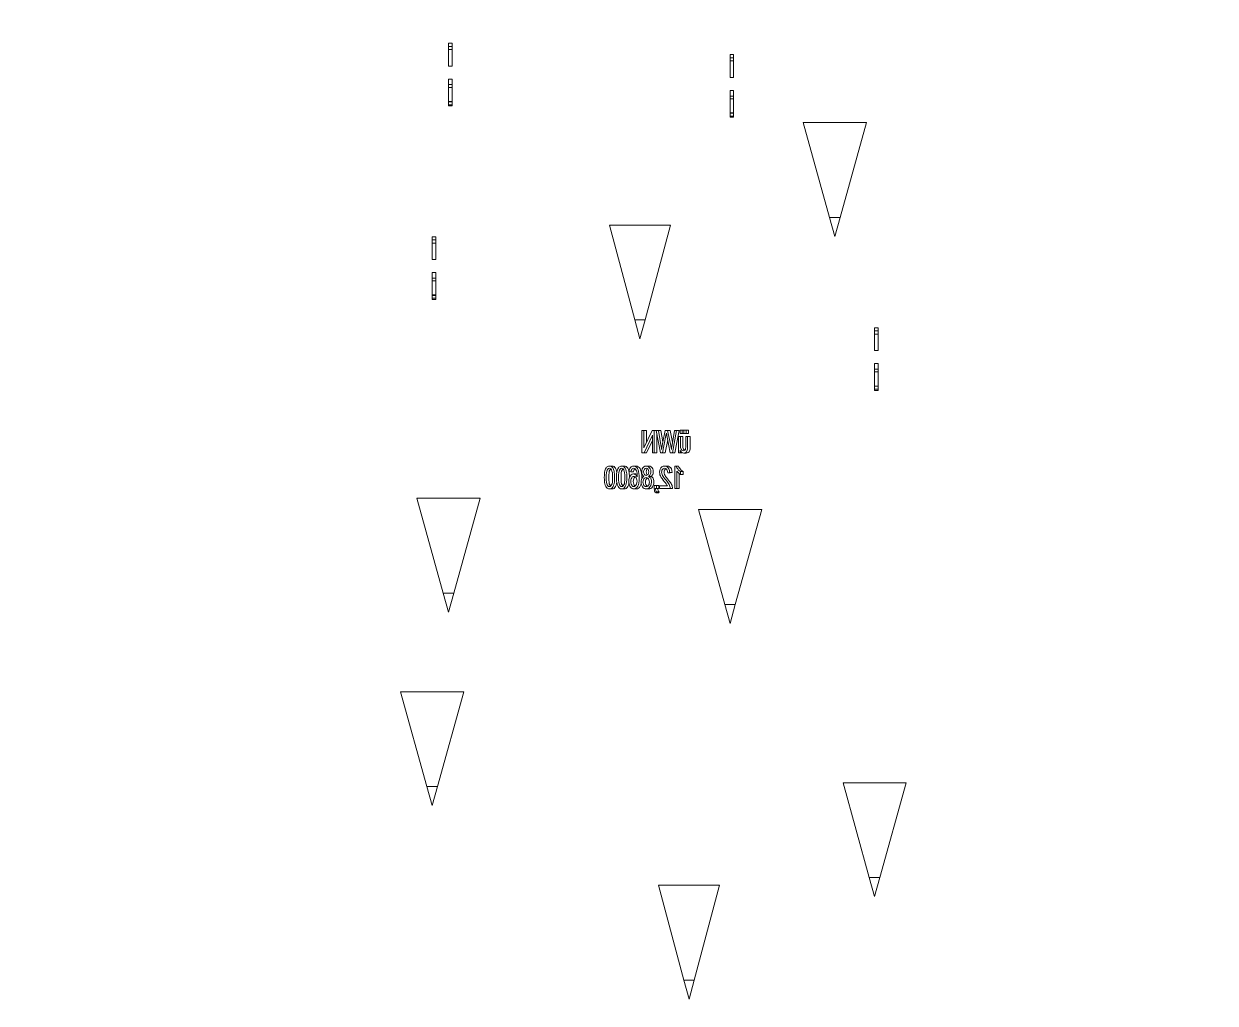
# Model space of a CAD drawing. Header units: metres. Extents: x -4.8 to 35.9, y -7 to 21.5.
# Drawn here: x -2.679 to -1.632, y -0.744 to 0.117 of the extents above; entities that cross this region are included whole.
import ezdxf

# ---------------------------------------------------------------- set-up
doc = ezdxf.new("R2010")
doc.units = ezdxf.units.M
doc.header["$MEASUREMENT"] = 0
doc.set_wipeout_variables(frame=1)
doc.linetypes.add('Wipeout_Contour', pattern=[1, 0, -1])
doc.layers.add('E_Schnitt E RB_1_0', color=7, linetype='Continuous')
doc.layers.add('E_Schnitt E RB_1_910 Allgemein Lageplan Höhen', color=7, linetype='Continuous')

msp = doc.modelspace()

# ---------------------------------------------------------------- wipeouts: each hides what was drawn before it
at = {"color": 254, "linetype": 'Wipeout_Contour', "lineweight": 0, "ltscale": 109.05175}
msp.add_wipeout([(-4.7741, -6.95), (35.8884, -6.95), (35.8884, 21.5), (-4.7741, 21.5)], dxfattribs=at).dxf.layer = 'E_Schnitt E RB_1_0'

# ---------------------------------------------------------------- next in the draw order: linework, layer by layer
at = {"layer": 'E_Schnitt E RB_1_910 Allgemein Lageplan Höhen', "color": 7, "linetype": 'Continuous', "lineweight": 13, "ltscale": 1000}
for p, q in [((-2.3059, 0.0998), (-2.3059, 0.097)), ((-2.3059, 0.0998), (-2.3028, 0.0998)), ((-2.3059, 0.097), (-2.3028, 0.097)), ((-2.3059, 0.097), (-2.3059, 0.0942)), ((-2.3028, 0.0998), (-2.3028, 0.097)), ((-2.3028, 0.097), (-2.3028, 0.0942)), ((-2.3059, 0.0942), (-2.3059, 0.0854)), ((-2.3059, 0.0942), (-2.3028, 0.0942)), ((-2.3059, 0.0854), (-2.3059, 0.0841)), ((-2.3059, 0.0841), (-2.3059, 0.0832)), ((-2.3028, 0.0942), (-2.3028, 0.0854)), ((-2.3028, 0.0854), (-2.3028, 0.0841)), ((-2.3028, 0.0841), (-2.3028, 0.0832)), ((-2.0584, 0.0898), (-2.0584, 0.087)), ((-2.0584, 0.0898), (-2.0553, 0.0898)), ((-2.0584, 0.087), (-2.0553, 0.087)), ((-2.0584, 0.087), (-2.0584, 0.0842)), ((-2.0584, 0.0842), (-2.0584, 0.0754)), ((-2.0584, 0.0842), (-2.0553, 0.0842)), ((-2.0553, 0.0898), (-2.0553, 0.087)), ((-2.0553, 0.087), (-2.0553, 0.0842)), ((-2.0553, 0.0842), (-2.0553, 0.0754)), ((-2.3059, 0.0832), (-2.3059, 0.0822)), ((-2.3059, 0.0822), (-2.3059, 0.0814)), ((-2.3059, 0.0814), (-2.3059, 0.0807)), ((-2.3059, 0.0807), (-2.3059, 0.0802)), ((-2.3059, 0.0802), (-2.3059, 0.0798)), ((-2.3059, 0.0798), (-2.3059, 0.0797)), ((-2.3059, 0.0797), (-2.3028, 0.0797)), ((-2.3028, 0.0832), (-2.3028, 0.0822)), ((-2.3028, 0.0822), (-2.3028, 0.0814)), ((-2.3028, 0.0814), (-2.3028, 0.0807)), ((-2.3028, 0.0807), (-2.3028, 0.0802)), ((-2.3028, 0.0802), (-2.3028, 0.0798)), ((-2.3028, 0.0798), (-2.3028, 0.0797)), ((-2.0584, 0.0754), (-2.0584, 0.0741)), ((-2.0584, 0.0741), (-2.0584, 0.0732)), ((-2.0553, 0.0754), (-2.0553, 0.0741)), ((-2.0553, 0.0741), (-2.0553, 0.0732)), ((-2.3059, 0.0683), (-2.3059, 0.0674)), ((-2.3059, 0.0683), (-2.3028, 0.0683)), ((-2.3059, 0.0674), (-2.3059, 0.0666)), ((-2.3059, 0.0666), (-2.3059, 0.0657)), ((-2.3059, 0.0657), (-2.3059, 0.0648)), ((-2.3059, 0.0648), (-2.3059, 0.064)), ((-2.3059, 0.064), (-2.3059, 0.0634)), ((-2.3059, 0.0634), (-2.3059, 0.061)), ((-2.3059, 0.0634), (-2.3028, 0.0634)), ((-2.3028, 0.0683), (-2.3028, 0.0674)), ((-2.3028, 0.0674), (-2.3028, 0.0666)), ((-2.3028, 0.0666), (-2.3028, 0.0657)), ((-2.3028, 0.0657), (-2.3028, 0.0648)), ((-2.3028, 0.0648), (-2.3028, 0.064)), ((-2.3028, 0.064), (-2.3028, 0.0634)), ((-2.3028, 0.0634), (-2.3028, 0.061)), ((-2.0584, 0.0732), (-2.0584, 0.0722)), ((-2.0584, 0.0722), (-2.0584, 0.0714)), ((-2.0584, 0.0714), (-2.0584, 0.0707)), ((-2.0584, 0.0707), (-2.0584, 0.0702)), ((-2.0584, 0.0702), (-2.0584, 0.0698)), ((-2.0584, 0.0698), (-2.0584, 0.0697)), ((-2.0584, 0.0697), (-2.0553, 0.0697)), ((-2.0553, 0.0732), (-2.0553, 0.0722)), ((-2.0553, 0.0722), (-2.0553, 0.0714)), ((-2.0553, 0.0714), (-2.0553, 0.0707)), ((-2.0553, 0.0707), (-2.0553, 0.0702)), ((-2.0553, 0.0702), (-2.0553, 0.0698)), ((-2.0553, 0.0698), (-2.0553, 0.0697)), ((-2.3059, 0.061), (-2.3059, 0.0486)), ((-2.3059, 0.061), (-2.3028, 0.061)), ((-2.3028, 0.061), (-2.3028, 0.0486)), ((-2.0584, 0.0583), (-2.0584, 0.0574)), ((-2.0584, 0.0583), (-2.0553, 0.0583)), ((-2.0584, 0.0574), (-2.0584, 0.0566)), ((-2.0584, 0.0566), (-2.0584, 0.0557)), ((-2.0584, 0.0557), (-2.0584, 0.0548)), ((-2.0584, 0.0548), (-2.0584, 0.054)), ((-2.0584, 0.054), (-2.0584, 0.0534)), ((-2.0584, 0.0534), (-2.0584, 0.051)), ((-2.0584, 0.0534), (-2.0553, 0.0534)), ((-2.0553, 0.0583), (-2.0553, 0.0574)), ((-2.0553, 0.0574), (-2.0553, 0.0566)), ((-2.0553, 0.0566), (-2.0553, 0.0557)), ((-2.0553, 0.0557), (-2.0553, 0.0548)), ((-2.0553, 0.0548), (-2.0553, 0.054)), ((-2.0553, 0.054), (-2.0553, 0.0534)), ((-2.0553, 0.0534), (-2.0553, 0.051)), ((-2.3059, 0.0486), (-2.3028, 0.0486)), ((-2.3059, 0.0486), (-2.3059, 0.0484)), ((-2.3059, 0.0484), (-2.3059, 0.0482)), ((-2.3059, 0.0482), (-2.3028, 0.0482)), ((-2.3059, 0.0482), (-2.3059, 0.0475)), ((-2.3059, 0.0475), (-2.3059, 0.0467)), ((-2.3059, 0.0467), (-2.3059, 0.0461)), ((-2.3059, 0.0461), (-2.3059, 0.0457)), ((-2.3059, 0.0457), (-2.3059, 0.0447)), ((-2.3059, 0.0457), (-2.3028, 0.0457)), ((-2.3059, 0.0447), (-2.3028, 0.0447)), ((-2.3028, 0.0486), (-2.3028, 0.0484)), ((-2.3028, 0.0484), (-2.3028, 0.0482)), ((-2.3028, 0.0482), (-2.3028, 0.0475)), ((-2.3028, 0.0475), (-2.3028, 0.0467)), ((-2.3028, 0.0467), (-2.3028, 0.0461)), ((-2.3028, 0.0461), (-2.3028, 0.0457)), ((-2.3028, 0.0457), (-2.3028, 0.0447)), ((-2.0584, 0.051), (-2.0584, 0.0386)), ((-2.0584, 0.051), (-2.0553, 0.051)), ((-2.0553, 0.051), (-2.0553, 0.0386)), ((-2.0584, 0.0386), (-2.0553, 0.0386)), ((-2.0584, 0.0386), (-2.0584, 0.0384)), ((-2.0584, 0.0384), (-2.0584, 0.0382)), ((-2.0584, 0.0382), (-2.0553, 0.0382)), ((-2.0584, 0.0382), (-2.0584, 0.0375)), ((-2.0584, 0.0375), (-2.0584, 0.0367)), ((-2.0584, 0.0367), (-2.0584, 0.0361)), ((-2.0584, 0.0361), (-2.0584, 0.0357)), ((-2.0584, 0.0357), (-2.0584, 0.0347)), ((-2.0584, 0.0357), (-2.0553, 0.0357)), ((-2.0584, 0.0347), (-2.0553, 0.0347)), ((-2.0553, 0.0386), (-2.0553, 0.0384)), ((-2.0553, 0.0384), (-2.0553, 0.0382)), ((-2.0553, 0.0382), (-2.0553, 0.0375)), ((-2.0553, 0.0375), (-2.0553, 0.0367)), ((-2.0553, 0.0367), (-2.0553, 0.0361)), ((-2.0553, 0.0361), (-2.0553, 0.0357)), ((-2.0553, 0.0357), (-2.0553, 0.0347)), ((-1.9941, 0.03), (-1.9904, 0.03)), ((-1.9709, -0.0533), (-1.9941, 0.03)), ((-1.9904, 0.03), (-1.9802, 0.03)), ((-1.9802, 0.03), (-1.9663, 0.03)), ((-1.9663, 0.03), (-1.9524, 0.03)), ((-1.9617, -0.0533), (-1.9385, 0.03)), ((-1.9524, 0.03), (-1.9422, 0.03)), ((-1.9422, 0.03), (-1.9385, 0.03)), ((-2.1644, -0.06), (-2.1572, -0.06)), ((-2.1421, -0.1433), (-2.1644, -0.06)), ((-2.1572, -0.06), (-2.1448, -0.06)), ((-2.1448, -0.06), (-2.1304, -0.06)), ((-2.1331, -0.1433), (-2.1108, -0.06)), ((-2.1304, -0.06), (-2.118, -0.06)), ((-2.118, -0.06), (-2.1108, -0.06)), ((-1.9709, -0.0533), (-1.9703, -0.0533)), ((-1.9663, -0.07), (-1.9709, -0.0533)), ((-1.9703, -0.0533), (-1.9686, -0.0533)), ((-1.9686, -0.0533), (-1.9663, -0.0533)), ((-1.9663, -0.0533), (-1.964, -0.0533)), ((-1.9663, -0.07), (-1.9617, -0.0533)), ((-1.964, -0.0533), (-1.9623, -0.0533)), ((-1.9623, -0.0533), (-1.9617, -0.0533)), ((-2.3203, -0.0702), (-2.3203, -0.073)), ((-2.3203, -0.0702), (-2.3171, -0.0702)), ((-2.3203, -0.073), (-2.3171, -0.073)), ((-2.3203, -0.073), (-2.3203, -0.0758)), ((-2.3171, -0.0702), (-2.3171, -0.073)), ((-2.3171, -0.073), (-2.3171, -0.0758)), ((-2.3203, -0.0758), (-2.3203, -0.0846)), ((-2.3203, -0.0758), (-2.3171, -0.0758)), ((-2.3171, -0.0758), (-2.3171, -0.0846)), ((-2.3203, -0.0846), (-2.3203, -0.0859)), ((-2.3203, -0.0859), (-2.3203, -0.0868)), ((-2.3203, -0.0868), (-2.3203, -0.0878)), ((-2.3203, -0.0878), (-2.3203, -0.0886)), ((-2.3203, -0.0886), (-2.3203, -0.0893)), ((-2.3203, -0.0893), (-2.3203, -0.0898)), ((-2.3203, -0.0898), (-2.3203, -0.0902)), ((-2.3203, -0.0902), (-2.3203, -0.0903)), ((-2.3203, -0.0903), (-2.3171, -0.0903)), ((-2.3171, -0.0846), (-2.3171, -0.0859)), ((-2.3171, -0.0859), (-2.3171, -0.0868)), ((-2.3171, -0.0868), (-2.3171, -0.0878)), ((-2.3171, -0.0878), (-2.3171, -0.0886)), ((-2.3171, -0.0886), (-2.3171, -0.0893)), ((-2.3171, -0.0893), (-2.3171, -0.0898)), ((-2.3171, -0.0898), (-2.3171, -0.0902)), ((-2.3171, -0.0902), (-2.3171, -0.0903)), ((-2.3203, -0.1017), (-2.3203, -0.1026)), ((-2.3203, -0.1017), (-2.3171, -0.1017)), ((-2.3203, -0.1026), (-2.3203, -0.1034)), ((-2.3203, -0.1034), (-2.3203, -0.1043)), ((-2.3203, -0.1043), (-2.3203, -0.1052)), ((-2.3171, -0.1017), (-2.3171, -0.1026)), ((-2.3171, -0.1026), (-2.3171, -0.1034)), ((-2.3171, -0.1034), (-2.3171, -0.1043)), ((-2.3171, -0.1043), (-2.3171, -0.1052)), ((-2.3203, -0.1052), (-2.3203, -0.106)), ((-2.3203, -0.106), (-2.3203, -0.1066)), ((-2.3203, -0.1066), (-2.3203, -0.109)), ((-2.3203, -0.1066), (-2.3171, -0.1066)), ((-2.3203, -0.109), (-2.3203, -0.1214)), ((-2.3203, -0.109), (-2.3171, -0.109)), ((-2.3171, -0.1052), (-2.3171, -0.106)), ((-2.3171, -0.106), (-2.3171, -0.1066)), ((-2.3171, -0.1066), (-2.3171, -0.109)), ((-2.3171, -0.109), (-2.3171, -0.1214)), ((-2.3203, -0.1214), (-2.3171, -0.1214)), ((-2.3203, -0.1214), (-2.3203, -0.1216)), ((-2.3203, -0.1216), (-2.3203, -0.1218)), ((-2.3203, -0.1218), (-2.3171, -0.1218)), ((-2.3203, -0.1218), (-2.3203, -0.1225)), ((-2.3203, -0.1225), (-2.3203, -0.1233)), ((-2.3203, -0.1233), (-2.3203, -0.1239)), ((-2.3203, -0.1239), (-2.3203, -0.1243)), ((-2.3203, -0.1243), (-2.3203, -0.1253)), ((-2.3203, -0.1243), (-2.3171, -0.1243)), ((-2.3203, -0.1253), (-2.3171, -0.1253)), ((-2.3171, -0.1214), (-2.3171, -0.1216)), ((-2.3171, -0.1216), (-2.3171, -0.1218)), ((-2.3171, -0.1218), (-2.3171, -0.1225)), ((-2.3171, -0.1225), (-2.3171, -0.1233)), ((-2.3171, -0.1233), (-2.3171, -0.1239)), ((-2.3171, -0.1239), (-2.3171, -0.1243)), ((-2.3171, -0.1243), (-2.3171, -0.1253)), ((-2.1421, -0.1433), (-2.1409, -0.1433)), ((-2.1376, -0.16), (-2.1421, -0.1433)), ((-2.1409, -0.1433), (-2.1388, -0.1433)), ((-2.1388, -0.1433), (-2.1364, -0.1433)), ((-2.1376, -0.16), (-2.1331, -0.1433)), ((-2.1364, -0.1433), (-2.1343, -0.1433)), ((-2.1343, -0.1433), (-2.1331, -0.1433)), ((-1.9313, -0.1502), (-1.9313, -0.153)), ((-1.9313, -0.1502), (-1.9282, -0.1502)), ((-1.9313, -0.153), (-1.9282, -0.153)), ((-1.9313, -0.153), (-1.9313, -0.1558)), ((-1.9313, -0.1558), (-1.9313, -0.1646)), ((-1.9313, -0.1558), (-1.9282, -0.1558)), ((-1.9282, -0.1502), (-1.9282, -0.153)), ((-1.9282, -0.153), (-1.9282, -0.1558)), ((-1.9282, -0.1558), (-1.9282, -0.1646)), ((-1.9313, -0.1646), (-1.9313, -0.1659)), ((-1.9313, -0.1659), (-1.9313, -0.1668)), ((-1.9313, -0.1668), (-1.9313, -0.1678)), ((-1.9282, -0.1646), (-1.9282, -0.1659)), ((-1.9282, -0.1659), (-1.9282, -0.1668)), ((-1.9282, -0.1668), (-1.9282, -0.1678)), ((-1.9313, -0.1678), (-1.9313, -0.1686)), ((-1.9313, -0.1686), (-1.9313, -0.1693)), ((-1.9313, -0.1693), (-1.9313, -0.1698)), ((-1.9313, -0.1698), (-1.9313, -0.1702)), ((-1.9313, -0.1702), (-1.9313, -0.1703)), ((-1.9313, -0.1703), (-1.9282, -0.1703)), ((-1.9282, -0.1678), (-1.9282, -0.1686)), ((-1.9282, -0.1686), (-1.9282, -0.1693)), ((-1.9282, -0.1693), (-1.9282, -0.1698)), ((-1.9282, -0.1698), (-1.9282, -0.1702)), ((-1.9282, -0.1702), (-1.9282, -0.1703)), ((-1.9313, -0.1817), (-1.9313, -0.1826)), ((-1.9313, -0.1817), (-1.9282, -0.1817)), ((-1.9313, -0.1826), (-1.9313, -0.1834)), ((-1.9313, -0.1834), (-1.9313, -0.1843)), ((-1.9313, -0.1843), (-1.9313, -0.1852)), ((-1.9313, -0.1852), (-1.9313, -0.186)), ((-1.9313, -0.186), (-1.9313, -0.1866)), ((-1.9313, -0.1866), (-1.9313, -0.189)), ((-1.9313, -0.1866), (-1.9282, -0.1866)), ((-1.9282, -0.1817), (-1.9282, -0.1826)), ((-1.9282, -0.1826), (-1.9282, -0.1834)), ((-1.9282, -0.1834), (-1.9282, -0.1843)), ((-1.9282, -0.1843), (-1.9282, -0.1852)), ((-1.9282, -0.1852), (-1.9282, -0.186)), ((-1.9282, -0.186), (-1.9282, -0.1866)), ((-1.9282, -0.1866), (-1.9282, -0.189)), ((-1.9313, -0.189), (-1.9313, -0.2014)), ((-1.9313, -0.189), (-1.9282, -0.189)), ((-1.9282, -0.189), (-1.9282, -0.2014)), ((-1.9313, -0.2014), (-1.9282, -0.2014)), ((-1.9313, -0.2014), (-1.9313, -0.2025)), ((-1.9313, -0.2025), (-1.9313, -0.2033)), ((-1.9313, -0.2033), (-1.9313, -0.2039)), ((-1.9313, -0.2039), (-1.9313, -0.2043)), ((-1.9313, -0.2043), (-1.9313, -0.2053)), ((-1.9313, -0.2043), (-1.9282, -0.2043)), ((-1.9313, -0.2053), (-1.9282, -0.2053)), ((-1.9282, -0.2014), (-1.9282, -0.2025)), ((-1.9282, -0.2025), (-1.9282, -0.2033)), ((-1.9282, -0.2033), (-1.9282, -0.2039)), ((-1.9282, -0.2039), (-1.9282, -0.2043)), ((-1.9282, -0.2043), (-1.9282, -0.2053)), ((-2.1359, -0.26), (-2.1359, -0.2404)), ((-2.1359, -0.2404), (-2.1342, -0.2404)), ((-2.1342, -0.2404), (-2.1342, -0.2558)), ((-2.1342, -0.2558), (-2.1269, -0.2404)), ((-2.1342, -0.2404), (-2.1319, -0.2404)), ((-2.1319, -0.2404), (-2.1319, -0.2511)), ((-2.1269, -0.2404), (-2.125, -0.2404)), ((-2.125, -0.2404), (-2.125, -0.26)), ((-2.125, -0.2404), (-2.1233, -0.2404)), ((-2.1195, -0.26), (-2.1233, -0.2404)), ((-2.1233, -0.2404), (-2.1214, -0.2404)), ((-2.1214, -0.2404), (-2.1193, -0.253)), ((-2.1214, -0.2404), (-2.1192, -0.2404)), ((-2.1192, -0.2404), (-2.1175, -0.2503)), ((-2.1175, -0.2503), (-2.1155, -0.2404)), ((-2.1155, -0.2404), (-2.1133, -0.2404)), ((-2.1133, -0.2404), (-2.1106, -0.2536)), ((-2.1133, -0.2404), (-2.1111, -0.2404)), ((-2.1111, -0.2404), (-2.109, -0.2507)), ((-2.1094, -0.2532), (-2.1073, -0.2404)), ((-2.1054, -0.2404), (-2.1091, -0.26)), ((-2.1073, -0.2404), (-2.1054, -0.2404)), ((-2.1032, -0.2404), (-2.1069, -0.26)), ((-2.1054, -0.2404), (-2.1032, -0.2404)), ((-2.1024, -0.243), (-2.1024, -0.2402)), ((-2.1024, -0.2402), (-2.1006, -0.2402)), ((-2.1006, -0.2402), (-2.1006, -0.243)), ((-2.1006, -0.2402), (-2.0989, -0.2402)), ((-2.0989, -0.243), (-2.0989, -0.2402)), ((-2.0989, -0.2402), (-2.0971, -0.2402)), ((-2.0971, -0.2402), (-2.0971, -0.243)), ((-2.0971, -0.2402), (-2.0949, -0.2402)), ((-2.0949, -0.2402), (-2.0949, -0.243)), ((-2.1267, -0.2446), (-2.134, -0.26)), ((-2.1267, -0.2493), (-2.1318, -0.26)), ((-2.1267, -0.26), (-2.1267, -0.2446)), ((-2.1228, -0.2431), (-2.1228, -0.26)), ((-2.1178, -0.2521), (-2.1175, -0.2503)), ((-2.1148, -0.245), (-2.1177, -0.26)), ((-2.1132, -0.2486), (-2.1155, -0.26)), ((-2.1145, -0.2435), (-2.1148, -0.245)), ((-2.1143, -0.2427), (-2.1145, -0.2435)), ((-2.1141, -0.244), (-2.1143, -0.2427)), ((-2.1139, -0.245), (-2.1141, -0.244)), ((-2.111, -0.26), (-2.1139, -0.245)), ((-2.1038, -0.26), (-2.1038, -0.2458)), ((-2.1038, -0.2458), (-2.1021, -0.2458)), ((-2.1006, -0.243), (-2.1024, -0.243)), ((-2.1021, -0.2458), (-2.1021, -0.2534)), ((-2.1021, -0.2458), (-2.0999, -0.2458)), ((-2.1006, -0.243), (-2.0989, -0.243)), ((-2.0999, -0.2458), (-2.0999, -0.2534)), ((-2.0971, -0.243), (-2.0989, -0.243)), ((-2.0974, -0.2537), (-2.0974, -0.2458)), ((-2.0974, -0.2458), (-2.0957, -0.2458)), ((-2.0971, -0.243), (-2.0949, -0.243)), ((-2.0957, -0.2458), (-2.0957, -0.2546)), ((-2.0957, -0.2458), (-2.0934, -0.2458)), ((-2.0934, -0.2458), (-2.0934, -0.2546)), ((-2.134, -0.26), (-2.1359, -0.26)), ((-2.134, -0.26), (-2.1318, -0.26)), ((-2.125, -0.26), (-2.1267, -0.26)), ((-2.125, -0.26), (-2.1228, -0.26)), ((-2.1177, -0.26), (-2.1195, -0.26)), ((-2.1193, -0.253), (-2.119, -0.2545)), ((-2.119, -0.2545), (-2.1188, -0.256)), ((-2.1188, -0.256), (-2.1186, -0.2573)), ((-2.1186, -0.2573), (-2.1184, -0.2556)), ((-2.1184, -0.2556), (-2.1181, -0.2539)), ((-2.1181, -0.2539), (-2.1178, -0.2521)), ((-2.1177, -0.26), (-2.1155, -0.26)), ((-2.1091, -0.26), (-2.111, -0.26)), ((-2.1106, -0.2536), (-2.1105, -0.2542)), ((-2.1105, -0.2542), (-2.1103, -0.2555)), ((-2.1103, -0.2555), (-2.11, -0.2573)), ((-2.11, -0.2573), (-2.1098, -0.2559)), ((-2.1098, -0.2559), (-2.1096, -0.2546)), ((-2.1096, -0.2546), (-2.1094, -0.2532)), ((-2.1091, -0.26), (-2.1069, -0.26)), ((-2.1023, -0.26), (-2.1038, -0.26)), ((-2.1016, -0.259), (-2.1023, -0.2579)), ((-2.1023, -0.2579), (-2.1023, -0.26)), ((-2.1023, -0.26), (-2.1004, -0.26)), ((-2.1021, -0.2534), (-2.1021, -0.2545)), ((-2.1021, -0.2545), (-2.102, -0.2554)), ((-2.102, -0.2554), (-2.1018, -0.2562)), ((-2.1018, -0.2562), (-2.1014, -0.257)), ((-2.1009, -0.2597), (-2.1016, -0.259)), ((-2.1014, -0.257), (-2.1009, -0.2577)), ((-2.1009, -0.2577), (-2.1002, -0.2581)), ((-2.1, -0.2602), (-2.1009, -0.2597)), ((-2.1002, -0.2581), (-2.0994, -0.2582)), ((-2.0991, -0.2603), (-2.1, -0.2602)), ((-2.0999, -0.2534), (-2.0998, -0.2545)), ((-2.0998, -0.2545), (-2.0998, -0.2554)), ((-2.0998, -0.2554), (-2.0996, -0.2562)), ((-2.0996, -0.2562), (-2.0992, -0.257)), ((-2.0994, -0.2582), (-2.0987, -0.2581)), ((-2.0992, -0.257), (-2.0986, -0.2577)), ((-2.0982, -0.2602), (-2.0991, -0.2603)), ((-2.0991, -0.2603), (-2.0969, -0.2603)), ((-2.0987, -0.2581), (-2.0981, -0.2577)), ((-2.0986, -0.2577), (-2.0984, -0.2579)), ((-2.0974, -0.2598), (-2.0982, -0.2602)), ((-2.0981, -0.2577), (-2.0977, -0.2571)), ((-2.0977, -0.2571), (-2.0975, -0.2562)), ((-2.0975, -0.2562), (-2.0974, -0.2552)), ((-2.0974, -0.2552), (-2.0974, -0.2537)), ((-2.0968, -0.2593), (-2.0974, -0.2598)), ((-2.096, -0.2602), (-2.0969, -0.2603)), ((-2.0963, -0.2586), (-2.0968, -0.2593)), ((-2.096, -0.2578), (-2.0963, -0.2586)), ((-2.0958, -0.2568), (-2.096, -0.2578)), ((-2.0952, -0.2598), (-2.096, -0.2602)), ((-2.0957, -0.2559), (-2.0958, -0.2568)), ((-2.0957, -0.2546), (-2.0957, -0.2559)), ((-2.0945, -0.2593), (-2.0952, -0.2598)), ((-2.0941, -0.2586), (-2.0945, -0.2593)), ((-2.0937, -0.2578), (-2.0941, -0.2586)), ((-2.0935, -0.2568), (-2.0937, -0.2578)), ((-2.0934, -0.2546), (-2.0935, -0.2559)), ((-2.0935, -0.2559), (-2.0935, -0.2568)), ((-2.1664, -0.2724), (-2.1658, -0.272)), ((-2.1658, -0.272), (-2.1652, -0.2718)), ((-2.1652, -0.2718), (-2.1645, -0.2717)), ((-2.1645, -0.2717), (-2.1635, -0.2718)), ((-2.1645, -0.2717), (-2.1622, -0.2717)), ((-2.1635, -0.2718), (-2.1627, -0.2722)), ((-2.1627, -0.2722), (-2.1619, -0.2729)), ((-2.1622, -0.2717), (-2.1613, -0.2718)), ((-2.1613, -0.2718), (-2.1604, -0.2722)), ((-2.1604, -0.2722), (-2.1597, -0.2729)), ((-2.1556, -0.2724), (-2.155, -0.272)), ((-2.155, -0.272), (-2.1544, -0.2718)), ((-2.1544, -0.2718), (-2.1537, -0.2717)), ((-2.1537, -0.2717), (-2.1527, -0.2718)), ((-2.1537, -0.2717), (-2.1514, -0.2717)), ((-2.1527, -0.2718), (-2.1519, -0.2722)), ((-2.1519, -0.2722), (-2.1512, -0.2729)), ((-2.1514, -0.2717), (-2.1505, -0.2718)), ((-2.1505, -0.2718), (-2.1497, -0.2722)), ((-2.1497, -0.2722), (-2.1489, -0.2729)), ((-2.1459, -0.273), (-2.1452, -0.2723)), ((-2.1452, -0.2723), (-2.1443, -0.2719)), ((-2.1443, -0.2719), (-2.1433, -0.2717)), ((-2.1433, -0.2717), (-2.1422, -0.2719)), ((-2.1433, -0.2717), (-2.141, -0.2717)), ((-2.1422, -0.2719), (-2.1413, -0.2723)), ((-2.1413, -0.2723), (-2.1405, -0.273)), ((-2.141, -0.2717), (-2.14, -0.2719)), ((-2.14, -0.2719), (-2.1391, -0.2723)), ((-2.1391, -0.2723), (-2.1382, -0.273)), ((-2.1342, -0.2724), (-2.1332, -0.2719)), ((-2.1332, -0.2719), (-2.1321, -0.2717)), ((-2.1321, -0.2717), (-2.131, -0.2719)), ((-2.1321, -0.2717), (-2.1299, -0.2717)), ((-2.131, -0.2719), (-2.13, -0.2724)), ((-2.1299, -0.2717), (-2.1287, -0.2719)), ((-2.1287, -0.2719), (-2.1278, -0.2724)), ((-2.1183, -0.2724), (-2.1172, -0.2719)), ((-2.1172, -0.2719), (-2.116, -0.2717)), ((-2.116, -0.2717), (-2.1148, -0.2719)), ((-2.116, -0.2717), (-2.1138, -0.2717)), ((-2.1148, -0.2719), (-2.1137, -0.2724)), ((-2.1138, -0.2717), (-2.1126, -0.2719)), ((-2.1126, -0.2719), (-2.1115, -0.2724)), ((-2.107, -0.2914), (-2.107, -0.2717)), ((-2.107, -0.2717), (-2.1059, -0.2717)), ((-2.1059, -0.2717), (-2.1056, -0.2726)), ((-2.1059, -0.2717), (-2.1037, -0.2717)), ((-2.1037, -0.2717), (-2.1033, -0.2726)), ((-2.169, -0.2817), (-2.1689, -0.2799)), ((-2.1689, -0.2834), (-2.169, -0.2817)), ((-2.1689, -0.2799), (-2.1688, -0.2784)), ((-2.1688, -0.2784), (-2.1687, -0.2771)), ((-2.1687, -0.2771), (-2.1684, -0.276)), ((-2.1684, -0.276), (-2.1681, -0.275)), ((-2.1681, -0.275), (-2.1678, -0.2742)), ((-2.1678, -0.2742), (-2.1674, -0.2734)), ((-2.1674, -0.2734), (-2.1669, -0.2728)), ((-2.167, -0.2777), (-2.1672, -0.2795)), ((-2.1672, -0.2795), (-2.1672, -0.2817)), ((-2.1672, -0.2817), (-2.1672, -0.284)), ((-2.1668, -0.2763), (-2.167, -0.2777)), ((-2.1669, -0.2728), (-2.1664, -0.2724)), ((-2.1664, -0.2753), (-2.1668, -0.2763)), ((-2.1659, -0.2744), (-2.1664, -0.2753)), ((-2.1652, -0.2739), (-2.1659, -0.2744)), ((-2.1644, -0.2737), (-2.1652, -0.2739)), ((-2.1648, -0.2777), (-2.165, -0.2795)), ((-2.165, -0.2795), (-2.165, -0.2817)), ((-2.165, -0.2817), (-2.165, -0.284)), ((-2.1646, -0.2763), (-2.1648, -0.2777)), ((-2.1642, -0.2753), (-2.1646, -0.2763)), ((-2.1637, -0.2739), (-2.1644, -0.2737)), ((-2.1636, -0.2744), (-2.1642, -0.2753)), ((-2.1631, -0.2743), (-2.1637, -0.2739)), ((-2.1633, -0.2742), (-2.1636, -0.2744)), ((-2.1626, -0.2751), (-2.1631, -0.2743)), ((-2.1622, -0.2762), (-2.1626, -0.2751)), ((-2.1619, -0.2777), (-2.1622, -0.2762)), ((-2.1619, -0.2729), (-2.1613, -0.2737)), ((-2.1617, -0.2795), (-2.1619, -0.2777)), ((-2.1617, -0.2817), (-2.1617, -0.2795)), ((-2.1617, -0.284), (-2.1617, -0.2817)), ((-2.1613, -0.2737), (-2.1608, -0.2748)), ((-2.1608, -0.2748), (-2.1604, -0.2761)), ((-2.1604, -0.2761), (-2.1602, -0.2773)), ((-2.1602, -0.2773), (-2.1601, -0.2786)), ((-2.1601, -0.2786), (-2.16, -0.2801)), ((-2.16, -0.2801), (-2.1599, -0.2817)), ((-2.1599, -0.2817), (-2.16, -0.2838)), ((-2.1597, -0.2729), (-2.1591, -0.2737)), ((-2.1591, -0.2737), (-2.1586, -0.2748)), ((-2.1586, -0.2748), (-2.1582, -0.2761)), ((-2.1582, -0.2761), (-2.158, -0.2773)), ((-2.1582, -0.2799), (-2.1581, -0.2784)), ((-2.1582, -0.2817), (-2.1582, -0.2799)), ((-2.1582, -0.2834), (-2.1582, -0.2817)), ((-2.1581, -0.2784), (-2.1579, -0.2771)), ((-2.158, -0.2773), (-2.1579, -0.2776)), ((-2.1579, -0.2771), (-2.1576, -0.276)), ((-2.1576, -0.276), (-2.1574, -0.275)), ((-2.1574, -0.275), (-2.157, -0.2742)), ((-2.157, -0.2742), (-2.1566, -0.2734)), ((-2.1566, -0.2734), (-2.1562, -0.2728)), ((-2.1562, -0.2777), (-2.1564, -0.2795)), ((-2.1564, -0.2795), (-2.1564, -0.2817)), ((-2.1564, -0.2817), (-2.1564, -0.284)), ((-2.1562, -0.2728), (-2.1556, -0.2724)), ((-2.156, -0.2763), (-2.1562, -0.2777)), ((-2.1556, -0.2753), (-2.156, -0.2763)), ((-2.1551, -0.2744), (-2.1556, -0.2753)), ((-2.1544, -0.2739), (-2.1551, -0.2744)), ((-2.1536, -0.2737), (-2.1544, -0.2739)), ((-2.154, -0.2777), (-2.1542, -0.2795)), ((-2.1542, -0.2795), (-2.1542, -0.2817)), ((-2.1542, -0.2817), (-2.1542, -0.284)), ((-2.1538, -0.2763), (-2.154, -0.2777)), ((-2.1534, -0.2753), (-2.1538, -0.2763)), ((-2.1529, -0.2739), (-2.1536, -0.2737)), ((-2.1528, -0.2744), (-2.1534, -0.2753)), ((-2.1523, -0.2743), (-2.1529, -0.2739)), ((-2.1525, -0.2742), (-2.1528, -0.2744)), ((-2.1518, -0.2751), (-2.1523, -0.2743)), ((-2.1514, -0.2762), (-2.1518, -0.2751)), ((-2.1511, -0.2777), (-2.1514, -0.2762)), ((-2.1512, -0.2729), (-2.1505, -0.2737)), ((-2.1509, -0.2795), (-2.1511, -0.2777)), ((-2.1509, -0.2817), (-2.1509, -0.2795)), ((-2.1509, -0.284), (-2.1509, -0.2817)), ((-2.1505, -0.2737), (-2.15, -0.2748)), ((-2.15, -0.2748), (-2.1496, -0.2761)), ((-2.1496, -0.2761), (-2.1494, -0.2773)), ((-2.1494, -0.2773), (-2.1493, -0.2786)), ((-2.1493, -0.2786), (-2.1492, -0.2801)), ((-2.1492, -0.2801), (-2.1491, -0.2817)), ((-2.1491, -0.2817), (-2.1492, -0.2838)), ((-2.1489, -0.2729), (-2.1483, -0.2737)), ((-2.1483, -0.2737), (-2.1478, -0.2748)), ((-2.1478, -0.2748), (-2.1474, -0.2761)), ((-2.1474, -0.2761), (-2.1472, -0.2773)), ((-2.1474, -0.2837), (-2.1471, -0.2825)), ((-2.1472, -0.2766), (-2.147, -0.2752)), ((-2.1455, -0.2768), (-2.1472, -0.2766)), ((-2.1472, -0.2773), (-2.147, -0.2786)), ((-2.1471, -0.2825), (-2.1468, -0.2814)), ((-2.147, -0.2752), (-2.1465, -0.274)), ((-2.147, -0.2786), (-2.1469, -0.2801)), ((-2.1469, -0.2801), (-2.1469, -0.2817)), ((-2.1469, -0.2817), (-2.1469, -0.2819)), ((-2.1468, -0.2814), (-2.1462, -0.2805)), ((-2.1465, -0.274), (-2.1459, -0.273)), ((-2.1462, -0.2805), (-2.1454, -0.2795)), ((-2.1452, -0.2756), (-2.1455, -0.2768)), ((-2.1455, -0.2768), (-2.1433, -0.2768)), ((-2.1454, -0.2795), (-2.1444, -0.2789)), ((-2.1449, -0.282), (-2.1454, -0.2829)), ((-2.1449, -0.2747), (-2.1452, -0.2756)), ((-2.1444, -0.2742), (-2.1449, -0.2747)), ((-2.1444, -0.2813), (-2.1449, -0.282)), ((-2.1438, -0.2738), (-2.1444, -0.2742)), ((-2.1444, -0.2789), (-2.1433, -0.2787)), ((-2.1437, -0.281), (-2.1444, -0.2813)), ((-2.1432, -0.2737), (-2.1438, -0.2738)), ((-2.143, -0.2808), (-2.1437, -0.281)), ((-2.143, -0.2756), (-2.1433, -0.2768)), ((-2.1433, -0.2787), (-2.1427, -0.2788)), ((-2.1433, -0.2787), (-2.1411, -0.2787)), ((-2.1424, -0.2739), (-2.1432, -0.2737)), ((-2.1427, -0.282), (-2.1431, -0.2829)), ((-2.1426, -0.2747), (-2.143, -0.2756)), ((-2.1423, -0.281), (-2.143, -0.2808)), ((-2.1427, -0.2788), (-2.1421, -0.279)), ((-2.1422, -0.2813), (-2.1427, -0.282)), ((-2.1421, -0.2742), (-2.1426, -0.2747)), ((-2.1417, -0.2743), (-2.1424, -0.2739)), ((-2.1416, -0.2813), (-2.1423, -0.281)), ((-2.1419, -0.2812), (-2.1422, -0.2813)), ((-2.1421, -0.2741), (-2.1421, -0.2742)), ((-2.1421, -0.279), (-2.1415, -0.2793)), ((-2.1412, -0.275), (-2.1417, -0.2743)), ((-2.141, -0.282), (-2.1416, -0.2813)), ((-2.1415, -0.2793), (-2.1409, -0.2798)), ((-2.1408, -0.2758), (-2.1412, -0.275)), ((-2.1411, -0.2787), (-2.1405, -0.2788)), ((-2.1406, -0.2829), (-2.141, -0.282)), ((-2.1409, -0.2798), (-2.1404, -0.2805)), ((-2.1405, -0.2768), (-2.1408, -0.2758)), ((-2.1405, -0.273), (-2.1398, -0.274)), ((-2.1402, -0.278), (-2.1405, -0.2768)), ((-2.1405, -0.2788), (-2.1401, -0.2789)), ((-2.1404, -0.2805), (-2.14, -0.2813)), ((-2.14, -0.2795), (-2.1402, -0.278)), ((-2.14, -0.2813), (-2.14, -0.2795)), ((-2.1398, -0.274), (-2.1392, -0.2751)), ((-2.1392, -0.2751), (-2.1388, -0.2765)), ((-2.1388, -0.2765), (-2.1385, -0.2782)), ((-2.1385, -0.2782), (-2.1383, -0.2801)), ((-2.1383, -0.2822), (-2.1384, -0.2846)), ((-2.1383, -0.2801), (-2.1383, -0.2822)), ((-2.1382, -0.273), (-2.1375, -0.274)), ((-2.1375, -0.274), (-2.137, -0.2751)), ((-2.137, -0.2751), (-2.1366, -0.2765)), ((-2.1366, -0.2765), (-2.1363, -0.2782)), ((-2.1364, -0.2836), (-2.136, -0.2827)), ((-2.1363, -0.2782), (-2.1361, -0.2801)), ((-2.1361, -0.2768), (-2.136, -0.2755)), ((-2.136, -0.2781), (-2.1361, -0.2768)), ((-2.1361, -0.2801), (-2.1361, -0.2822)), ((-2.1361, -0.2822), (-2.1361, -0.2828)), ((-2.136, -0.2755), (-2.1356, -0.2743)), ((-2.1356, -0.2792), (-2.136, -0.2781)), ((-2.136, -0.2827), (-2.1355, -0.2819)), ((-2.1356, -0.2743), (-2.135, -0.2732)), ((-2.1352, -0.2798), (-2.1356, -0.2792)), ((-2.1355, -0.2819), (-2.1349, -0.2813)), ((-2.1347, -0.2804), (-2.1352, -0.2798)), ((-2.135, -0.2732), (-2.1342, -0.2724)), ((-2.1349, -0.2813), (-2.1341, -0.2808)), ((-2.1341, -0.2808), (-2.1347, -0.2804)), ((-2.1342, -0.2756), (-2.1344, -0.2768)), ((-2.1344, -0.2768), (-2.1342, -0.278)), ((-2.1337, -0.2746), (-2.1342, -0.2756)), ((-2.1342, -0.278), (-2.1337, -0.279)), ((-2.1335, -0.2823), (-2.1341, -0.283)), ((-2.133, -0.2739), (-2.1337, -0.2746)), ((-2.1337, -0.279), (-2.133, -0.2796)), ((-2.1329, -0.282), (-2.1335, -0.2823)), ((-2.1321, -0.2737), (-2.133, -0.2739)), ((-2.133, -0.2796), (-2.1321, -0.2799)), ((-2.1321, -0.2818), (-2.1329, -0.282)), ((-2.132, -0.2756), (-2.1322, -0.2768)), ((-2.1322, -0.2768), (-2.132, -0.278)), ((-2.1312, -0.2739), (-2.1321, -0.2737)), ((-2.1321, -0.2799), (-2.1315, -0.2798)), ((-2.1313, -0.282), (-2.1321, -0.2818)), ((-2.1315, -0.2746), (-2.132, -0.2756)), ((-2.132, -0.278), (-2.1315, -0.279)), ((-2.1313, -0.2823), (-2.1319, -0.283)), ((-2.131, -0.2741), (-2.1315, -0.2746)), ((-2.1315, -0.279), (-2.131, -0.2795)), ((-2.1315, -0.2798), (-2.1309, -0.2795)), ((-2.1307, -0.2823), (-2.1313, -0.282)), ((-2.131, -0.2821), (-2.1313, -0.2823)), ((-2.1305, -0.2746), (-2.1312, -0.2739)), ((-2.1309, -0.2795), (-2.1305, -0.279)), ((-2.1301, -0.283), (-2.1307, -0.2823)), ((-2.13, -0.2756), (-2.1305, -0.2746)), ((-2.1305, -0.279), (-2.13, -0.278)), ((-2.1295, -0.2804), (-2.1302, -0.2808)), ((-2.1302, -0.2808), (-2.1294, -0.2812)), ((-2.1302, -0.2808), (-2.128, -0.2808)), ((-2.13, -0.2724), (-2.1292, -0.2732)), ((-2.1298, -0.2767), (-2.13, -0.2756)), ((-2.13, -0.278), (-2.1298, -0.2767)), ((-2.129, -0.2798), (-2.1295, -0.2804)), ((-2.1294, -0.2812), (-2.1288, -0.2818)), ((-2.1292, -0.2732), (-2.1286, -0.2742)), ((-2.1286, -0.2792), (-2.129, -0.2798)), ((-2.1288, -0.2818), (-2.1282, -0.2825)), ((-2.1286, -0.2742), (-2.1282, -0.2754)), ((-2.1283, -0.2785), (-2.1286, -0.2792)), ((-2.1282, -0.2777), (-2.1283, -0.2785)), ((-2.1282, -0.2754), (-2.1281, -0.2768)), ((-2.1281, -0.2768), (-2.1282, -0.2777)), ((-2.1282, -0.2825), (-2.1279, -0.2835)), ((-2.1273, -0.2804), (-2.128, -0.2808)), ((-2.128, -0.2808), (-2.1272, -0.2812)), ((-2.1278, -0.2724), (-2.127, -0.2732)), ((-2.1268, -0.2798), (-2.1273, -0.2804)), ((-2.1272, -0.2812), (-2.1265, -0.2818)), ((-2.127, -0.2732), (-2.1264, -0.2742)), ((-2.1264, -0.2792), (-2.1268, -0.2798)), ((-2.1265, -0.2818), (-2.126, -0.2825)), ((-2.1264, -0.2742), (-2.126, -0.2754)), ((-2.1261, -0.2785), (-2.1264, -0.2792)), ((-2.1259, -0.2777), (-2.1261, -0.2785)), ((-2.126, -0.2754), (-2.1259, -0.2768)), ((-2.126, -0.2825), (-2.1256, -0.2835)), ((-2.1259, -0.2768), (-2.1259, -0.2777)), ((-2.1203, -0.2772), (-2.1202, -0.2757)), ((-2.1202, -0.2783), (-2.1203, -0.2772)), ((-2.1202, -0.2757), (-2.1198, -0.2744)), ((-2.12, -0.2795), (-2.1202, -0.2783)), ((-2.1197, -0.2803), (-2.12, -0.2795)), ((-2.1198, -0.2744), (-2.1192, -0.2733)), ((-2.1193, -0.2811), (-2.1197, -0.2803)), ((-2.1189, -0.2819), (-2.1193, -0.2811)), ((-2.1192, -0.2733), (-2.1183, -0.2724)), ((-2.1182, -0.2828), (-2.1189, -0.2819)), ((-2.1185, -0.2762), (-2.1186, -0.2771)), ((-2.1186, -0.2771), (-2.1185, -0.278)), ((-2.1183, -0.2754), (-2.1185, -0.2762)), ((-2.1185, -0.278), (-2.1182, -0.279)), ((-2.1179, -0.2747), (-2.1183, -0.2754)), ((-2.1182, -0.279), (-2.1178, -0.28)), ((-2.1173, -0.2741), (-2.1179, -0.2747)), ((-2.1178, -0.28), (-2.1173, -0.2808)), ((-2.1167, -0.2738), (-2.1173, -0.2741)), ((-2.1173, -0.2808), (-2.1166, -0.2818)), ((-2.116, -0.2737), (-2.1167, -0.2738)), ((-2.1166, -0.2818), (-2.1158, -0.2829)), ((-2.1163, -0.2762), (-2.1164, -0.2771)), ((-2.1164, -0.2771), (-2.1163, -0.278)), ((-2.116, -0.2754), (-2.1163, -0.2762)), ((-2.1163, -0.278), (-2.116, -0.279)), ((-2.1152, -0.2738), (-2.116, -0.2737)), ((-2.1156, -0.2747), (-2.116, -0.2754)), ((-2.116, -0.279), (-2.1156, -0.28)), ((-2.1151, -0.2741), (-2.1156, -0.2747)), ((-2.1156, -0.28), (-2.1151, -0.2808)), ((-2.1145, -0.2742), (-2.1152, -0.2738)), ((-2.1148, -0.274), (-2.1151, -0.2741)), ((-2.1151, -0.2808), (-2.1144, -0.2818)), ((-2.114, -0.2748), (-2.1145, -0.2742)), ((-2.1144, -0.2818), (-2.1135, -0.2829)), ((-2.1136, -0.2755), (-2.114, -0.2748)), ((-2.1137, -0.2724), (-2.1129, -0.2732)), ((-2.1133, -0.2765), (-2.1136, -0.2755)), ((-2.1132, -0.2776), (-2.1133, -0.2765)), ((-2.1115, -0.2774), (-2.1132, -0.2776)), ((-2.1132, -0.2776), (-2.111, -0.2776)), ((-2.1129, -0.2732), (-2.1122, -0.2743)), ((-2.1122, -0.2743), (-2.1117, -0.2757)), ((-2.1117, -0.2757), (-2.1115, -0.2774)), ((-2.1115, -0.2724), (-2.1106, -0.2732)), ((-2.1115, -0.2774), (-2.1093, -0.2774)), ((-2.1093, -0.2774), (-2.111, -0.2776)), ((-2.1106, -0.2732), (-2.11, -0.2743)), ((-2.11, -0.2743), (-2.1095, -0.2757)), ((-2.1095, -0.2757), (-2.1093, -0.2774)), ((-2.1056, -0.2726), (-2.1051, -0.2734)), ((-2.1049, -0.2766), (-2.1053, -0.2761)), ((-2.1053, -0.2761), (-2.1053, -0.2914)), ((-2.1051, -0.2734), (-2.1044, -0.2743)), ((-2.1043, -0.2772), (-2.1049, -0.2766)), ((-2.1044, -0.2743), (-2.1037, -0.2752)), ((-2.1037, -0.2777), (-2.1043, -0.2772)), ((-2.1037, -0.2752), (-2.1028, -0.276)), ((-2.1031, -0.2782), (-2.1037, -0.2777)), ((-2.1033, -0.2726), (-2.1028, -0.2734)), ((-2.1025, -0.2787), (-2.1031, -0.2782)), ((-2.1031, -0.2782), (-2.1031, -0.2914)), ((-2.1028, -0.2734), (-2.1022, -0.2743)), ((-2.1028, -0.276), (-2.1019, -0.2766)), ((-2.1019, -0.279), (-2.1025, -0.2787)), ((-2.1022, -0.2743), (-2.1014, -0.2752)), ((-2.1019, -0.2766), (-2.1019, -0.279)), ((-2.1019, -0.2766), (-2.0997, -0.2766)), ((-2.1019, -0.279), (-2.0997, -0.279)), ((-2.1014, -0.2752), (-2.1006, -0.276)), ((-2.1006, -0.276), (-2.0997, -0.2766)), ((-2.0997, -0.2766), (-2.0997, -0.279)), ((-2.1689, -0.2849), (-2.1689, -0.2834)), ((-2.1687, -0.2862), (-2.1689, -0.2849)), ((-2.1685, -0.2873), (-2.1687, -0.2862)), ((-2.1681, -0.2886), (-2.1685, -0.2873)), ((-2.1676, -0.2897), (-2.1681, -0.2886)), ((-2.167, -0.2906), (-2.1676, -0.2897)), ((-2.1672, -0.284), (-2.167, -0.2858)), ((-2.167, -0.2858), (-2.1668, -0.2872)), ((-2.1663, -0.2912), (-2.167, -0.2906)), ((-2.1668, -0.2872), (-2.1664, -0.2882)), ((-2.1664, -0.2882), (-2.1659, -0.2891)), ((-2.1654, -0.2916), (-2.1663, -0.2912)), ((-2.1659, -0.2891), (-2.1652, -0.2896)), ((-2.1645, -0.2918), (-2.1654, -0.2916)), ((-2.1652, -0.2896), (-2.1645, -0.2898)), ((-2.165, -0.284), (-2.1648, -0.2858)), ((-2.1648, -0.2858), (-2.1646, -0.2872)), ((-2.1646, -0.2872), (-2.1642, -0.2882)), ((-2.1645, -0.2898), (-2.1637, -0.2896)), ((-2.1635, -0.2916), (-2.1645, -0.2918)), ((-2.1645, -0.2918), (-2.1622, -0.2918)), ((-2.1642, -0.2882), (-2.1636, -0.2891)), ((-2.1637, -0.2896), (-2.1631, -0.2891)), ((-2.1636, -0.2891), (-2.1633, -0.2893)), ((-2.1627, -0.2913), (-2.1635, -0.2916)), ((-2.1631, -0.2891), (-2.1625, -0.2882)), ((-2.1619, -0.2906), (-2.1627, -0.2913)), ((-2.1625, -0.2882), (-2.1621, -0.2872)), ((-2.1613, -0.2916), (-2.1622, -0.2918)), ((-2.1621, -0.2872), (-2.1619, -0.2858)), ((-2.1619, -0.2858), (-2.1617, -0.284)), ((-2.1613, -0.2897), (-2.1619, -0.2906)), ((-2.1608, -0.2886), (-2.1613, -0.2897)), ((-2.1604, -0.2913), (-2.1613, -0.2916)), ((-2.1604, -0.2873), (-2.1608, -0.2886)), ((-2.1601, -0.2857), (-2.1604, -0.2873)), ((-2.1597, -0.2906), (-2.1604, -0.2913)), ((-2.16, -0.2838), (-2.1601, -0.2857)), ((-2.1591, -0.2897), (-2.1597, -0.2906)), ((-2.1586, -0.2886), (-2.1591, -0.2897)), ((-2.1582, -0.2873), (-2.1586, -0.2886)), ((-2.1581, -0.2849), (-2.1582, -0.2834)), ((-2.158, -0.2858), (-2.1582, -0.2873)), ((-2.1579, -0.2862), (-2.1581, -0.2849)), ((-2.1577, -0.2873), (-2.1579, -0.2862)), ((-2.1573, -0.2886), (-2.1577, -0.2873)), ((-2.1568, -0.2897), (-2.1573, -0.2886)), ((-2.1562, -0.2906), (-2.1568, -0.2897)), ((-2.1564, -0.284), (-2.1562, -0.2858)), ((-2.1562, -0.2858), (-2.156, -0.2872)), ((-2.1555, -0.2912), (-2.1562, -0.2906)), ((-2.156, -0.2872), (-2.1556, -0.2882)), ((-2.1556, -0.2882), (-2.1551, -0.2891)), ((-2.1546, -0.2916), (-2.1555, -0.2912)), ((-2.1551, -0.2891), (-2.1544, -0.2896)), ((-2.1537, -0.2918), (-2.1546, -0.2916)), ((-2.1544, -0.2896), (-2.1537, -0.2898)), ((-2.1542, -0.284), (-2.154, -0.2858)), ((-2.154, -0.2858), (-2.1538, -0.2872)), ((-2.1538, -0.2872), (-2.1534, -0.2882)), ((-2.1537, -0.2898), (-2.1529, -0.2896)), ((-2.1527, -0.2916), (-2.1537, -0.2918)), ((-2.1537, -0.2918), (-2.1514, -0.2918)), ((-2.1534, -0.2882), (-2.1528, -0.2891)), ((-2.1529, -0.2896), (-2.1523, -0.2891)), ((-2.1528, -0.2891), (-2.1526, -0.2893)), ((-2.1519, -0.2913), (-2.1527, -0.2916)), ((-2.1523, -0.2891), (-2.1517, -0.2882)), ((-2.1511, -0.2906), (-2.1519, -0.2913)), ((-2.1517, -0.2882), (-2.1513, -0.2872)), ((-2.1505, -0.2916), (-2.1514, -0.2918)), ((-2.1513, -0.2872), (-2.1511, -0.2858)), ((-2.1511, -0.2858), (-2.1509, -0.284)), ((-2.1505, -0.2897), (-2.1511, -0.2906)), ((-2.15, -0.2886), (-2.1505, -0.2897)), ((-2.1497, -0.2913), (-2.1505, -0.2916)), ((-2.1496, -0.2873), (-2.15, -0.2886)), ((-2.1489, -0.2906), (-2.1497, -0.2913)), ((-2.1494, -0.2857), (-2.1496, -0.2873)), ((-2.1492, -0.2838), (-2.1494, -0.2857)), ((-2.1483, -0.2897), (-2.1489, -0.2906)), ((-2.1478, -0.2886), (-2.1483, -0.2897)), ((-2.1474, -0.2873), (-2.1478, -0.2886)), ((-2.1474, -0.2851), (-2.1474, -0.2837)), ((-2.1474, -0.2863), (-2.1474, -0.2851)), ((-2.1472, -0.2874), (-2.1474, -0.2863)), ((-2.1473, -0.2867), (-2.1474, -0.2873)), ((-2.1469, -0.2885), (-2.1472, -0.2874)), ((-2.1465, -0.2895), (-2.1469, -0.2885)), ((-2.1459, -0.2903), (-2.1465, -0.2895)), ((-2.1453, -0.2909), (-2.1459, -0.2903)), ((-2.1456, -0.2839), (-2.1457, -0.2852)), ((-2.1457, -0.2852), (-2.1456, -0.2865)), ((-2.1454, -0.2829), (-2.1456, -0.2839)), ((-2.1456, -0.2865), (-2.1454, -0.2876)), ((-2.1454, -0.2876), (-2.1449, -0.2885)), ((-2.1446, -0.2914), (-2.1453, -0.2909)), ((-2.1449, -0.2885), (-2.1444, -0.2892)), ((-2.1439, -0.2917), (-2.1446, -0.2914)), ((-2.1444, -0.2892), (-2.1438, -0.2896)), ((-2.1431, -0.2918), (-2.1439, -0.2917)), ((-2.1438, -0.2896), (-2.1431, -0.2898)), ((-2.1434, -0.2839), (-2.1435, -0.2852)), ((-2.1435, -0.2852), (-2.1434, -0.2865)), ((-2.1431, -0.2829), (-2.1434, -0.2839)), ((-2.1434, -0.2865), (-2.1431, -0.2876)), ((-2.1431, -0.2876), (-2.1427, -0.2885)), ((-2.1431, -0.2898), (-2.1423, -0.2896)), ((-2.1421, -0.2916), (-2.1431, -0.2918)), ((-2.1431, -0.2918), (-2.1409, -0.2918)), ((-2.1427, -0.2885), (-2.1422, -0.2892)), ((-2.1423, -0.2896), (-2.1417, -0.2892)), ((-2.1422, -0.2892), (-2.1419, -0.2894)), ((-2.1412, -0.2912), (-2.1421, -0.2916)), ((-2.1417, -0.2892), (-2.1411, -0.2885)), ((-2.1403, -0.2905), (-2.1412, -0.2912)), ((-2.1411, -0.2885), (-2.1406, -0.2875)), ((-2.1399, -0.2916), (-2.1409, -0.2918)), ((-2.1403, -0.2839), (-2.1406, -0.2829)), ((-2.1406, -0.2875), (-2.1403, -0.2863)), ((-2.1402, -0.2851), (-2.1403, -0.2839)), ((-2.1403, -0.2863), (-2.1402, -0.2851)), ((-2.1396, -0.2895), (-2.1403, -0.2905)), ((-2.1389, -0.2912), (-2.1399, -0.2916)), ((-2.139, -0.2883), (-2.1396, -0.2895)), ((-2.1386, -0.2866), (-2.139, -0.2883)), ((-2.1381, -0.2905), (-2.1389, -0.2912)), ((-2.1384, -0.2846), (-2.1386, -0.2866)), ((-2.1374, -0.2895), (-2.1381, -0.2905)), ((-2.1368, -0.2883), (-2.1374, -0.2895)), ((-2.1366, -0.2873), (-2.1368, -0.2883)), ((-2.1367, -0.2858), (-2.1366, -0.2847)), ((-2.1366, -0.2874), (-2.1367, -0.2858)), ((-2.1366, -0.2847), (-2.1364, -0.2836)), ((-2.1361, -0.2888), (-2.1366, -0.2874)), ((-2.1354, -0.29), (-2.1361, -0.2888)), ((-2.1348, -0.2908), (-2.1354, -0.29)), ((-2.1349, -0.2847), (-2.135, -0.2858)), ((-2.135, -0.2858), (-2.1349, -0.2869)), ((-2.1346, -0.2838), (-2.1349, -0.2847)), ((-2.1349, -0.2869), (-2.1346, -0.2879)), ((-2.134, -0.2913), (-2.1348, -0.2908)), ((-2.1341, -0.283), (-2.1346, -0.2838)), ((-2.1346, -0.2879), (-2.1342, -0.2887)), ((-2.1342, -0.2887), (-2.1336, -0.2893)), ((-2.1331, -0.2917), (-2.134, -0.2913)), ((-2.1336, -0.2893), (-2.1329, -0.2897)), ((-2.1321, -0.2918), (-2.1331, -0.2917)), ((-2.1329, -0.2897), (-2.1321, -0.2898)), ((-2.1326, -0.2847), (-2.1327, -0.2858)), ((-2.1327, -0.2858), (-2.1326, -0.2869)), ((-2.1324, -0.2838), (-2.1326, -0.2847)), ((-2.1326, -0.2869), (-2.1324, -0.2879)), ((-2.1319, -0.283), (-2.1324, -0.2838)), ((-2.1324, -0.2879), (-2.1319, -0.2887)), ((-2.1321, -0.2898), (-2.1314, -0.2896)), ((-2.1311, -0.2917), (-2.1321, -0.2918)), ((-2.1321, -0.2918), (-2.1299, -0.2918)), ((-2.1319, -0.2887), (-2.1314, -0.2893)), ((-2.1314, -0.2896), (-2.1307, -0.2893)), ((-2.1314, -0.2893), (-2.131, -0.2895)), ((-2.1303, -0.2913), (-2.1311, -0.2917)), ((-2.1307, -0.2893), (-2.1301, -0.2886)), ((-2.1295, -0.2908), (-2.1303, -0.2913)), ((-2.1297, -0.2838), (-2.1301, -0.283)), ((-2.1301, -0.2886), (-2.1296, -0.2878)), ((-2.1289, -0.2917), (-2.1299, -0.2918)), ((-2.1294, -0.2847), (-2.1297, -0.2838)), ((-2.1296, -0.2878), (-2.1294, -0.2868)), ((-2.1288, -0.29), (-2.1295, -0.2908)), ((-2.1293, -0.2858), (-2.1294, -0.2847)), ((-2.1294, -0.2868), (-2.1293, -0.2858)), ((-2.128, -0.2913), (-2.1289, -0.2917)), ((-2.1281, -0.2888), (-2.1288, -0.29)), ((-2.1277, -0.2874), (-2.1281, -0.2888)), ((-2.1273, -0.2908), (-2.128, -0.2913)), ((-2.1279, -0.2835), (-2.1276, -0.2845)), ((-2.1275, -0.2858), (-2.1277, -0.2874)), ((-2.1276, -0.2845), (-2.1275, -0.2858)), ((-2.1266, -0.29), (-2.1273, -0.2908)), ((-2.1259, -0.2888), (-2.1266, -0.29)), ((-2.1255, -0.2874), (-2.1259, -0.2888)), ((-2.1256, -0.2835), (-2.1254, -0.2845)), ((-2.1253, -0.2858), (-2.1255, -0.2874)), ((-2.1254, -0.2845), (-2.1253, -0.2858)), ((-2.125, -0.2914), (-2.125, -0.2887)), ((-2.125, -0.2887), (-2.1231, -0.2887)), ((-2.1249, -0.2928), (-2.125, -0.2914)), ((-2.1247, -0.2939), (-2.1249, -0.2928)), ((-2.1231, -0.2914), (-2.1241, -0.2914)), ((-2.1241, -0.2914), (-2.124, -0.2925)), ((-2.124, -0.2925), (-2.1238, -0.2933)), ((-2.1231, -0.2887), (-2.1231, -0.2914)), ((-2.1231, -0.2887), (-2.1209, -0.2887)), ((-2.1231, -0.2914), (-2.1209, -0.2914)), ((-2.1218, -0.2914), (-2.1218, -0.2925)), ((-2.1218, -0.2925), (-2.1216, -0.2933)), ((-2.1209, -0.2887), (-2.1209, -0.2914)), ((-2.1204, -0.2891), (-2.1135, -0.2891)), ((-2.1204, -0.2914), (-2.1204, -0.2891)), ((-2.1112, -0.2914), (-2.1204, -0.2914)), ((-2.1173, -0.284), (-2.1182, -0.2828)), ((-2.1162, -0.2853), (-2.1173, -0.284)), ((-2.1153, -0.2864), (-2.1162, -0.2853)), ((-2.1158, -0.2829), (-2.1147, -0.2842)), ((-2.1147, -0.2872), (-2.1153, -0.2864)), ((-2.1147, -0.2842), (-2.1138, -0.2852)), ((-2.1143, -0.2878), (-2.1147, -0.2872)), ((-2.1139, -0.2885), (-2.1143, -0.2878)), ((-2.1135, -0.2891), (-2.1139, -0.2885)), ((-2.1138, -0.2852), (-2.1131, -0.2862)), ((-2.1135, -0.2829), (-2.1125, -0.2842)), ((-2.1131, -0.2862), (-2.1125, -0.2871)), ((-2.1125, -0.2842), (-2.1116, -0.2852)), ((-2.1125, -0.2871), (-2.112, -0.288)), ((-2.112, -0.288), (-2.1117, -0.2889)), ((-2.1117, -0.2889), (-2.1114, -0.2898)), ((-2.1116, -0.2852), (-2.1109, -0.2862)), ((-2.1114, -0.2898), (-2.1112, -0.2906)), ((-2.1112, -0.2906), (-2.1112, -0.2914)), ((-2.1112, -0.2914), (-2.109, -0.2914)), ((-2.1109, -0.2862), (-2.1103, -0.2871)), ((-2.1103, -0.2871), (-2.1098, -0.288)), ((-2.1098, -0.288), (-2.1094, -0.2889)), ((-2.1094, -0.2889), (-2.1092, -0.2898)), ((-2.1092, -0.2898), (-2.109, -0.2906)), ((-2.109, -0.2906), (-2.109, -0.2914)), ((-2.1053, -0.2914), (-2.107, -0.2914)), ((-2.1053, -0.2914), (-2.1031, -0.2914)), ((-2.3337, -0.3), (-2.33, -0.3)), ((-2.3106, -0.3833), (-2.3337, -0.3)), ((-2.33, -0.3), (-2.3198, -0.3)), ((-2.3198, -0.3), (-2.3059, -0.3)), ((-2.3059, -0.3), (-2.292, -0.3)), ((-2.3013, -0.3833), (-2.2782, -0.3)), ((-2.292, -0.3), (-2.2819, -0.3)), ((-2.2819, -0.3), (-2.2782, -0.3)), ((-2.1242, -0.2947), (-2.1247, -0.2939)), ((-2.1235, -0.2953), (-2.1242, -0.2947)), ((-2.1238, -0.2933), (-2.1235, -0.2939)), ((-2.1235, -0.2939), (-2.123, -0.2943)), ((-2.123, -0.2943), (-2.1235, -0.2953)), ((-2.1235, -0.2953), (-2.1212, -0.2953)), ((-2.123, -0.2943), (-2.1208, -0.2943)), ((-2.1216, -0.2933), (-2.1212, -0.2939)), ((-2.1212, -0.2939), (-2.1208, -0.2943)), ((-2.1208, -0.2943), (-2.1212, -0.2953)), ((-2.0862, -0.31), (-2.0825, -0.31)), ((-2.063, -0.3933), (-2.0862, -0.31)), ((-2.0825, -0.31), (-2.0723, -0.31)), ((-2.0723, -0.31), (-2.0584, -0.31)), ((-2.0584, -0.31), (-2.0445, -0.31)), ((-2.0538, -0.3933), (-2.0306, -0.31)), ((-2.0445, -0.31), (-2.0343, -0.31)), ((-2.0343, -0.31), (-2.0306, -0.31)), ((-2.3106, -0.3833), (-2.3099, -0.3833)), ((-2.3059, -0.4), (-2.3106, -0.3833)), ((-2.3099, -0.3833), (-2.3083, -0.3833)), ((-2.3083, -0.3833), (-2.3059, -0.3833)), ((-2.3059, -0.3833), (-2.3036, -0.3833)), ((-2.3059, -0.4), (-2.3013, -0.3833)), ((-2.3036, -0.3833), (-2.3019, -0.3833)), ((-2.3019, -0.3833), (-2.3013, -0.3833)), ((-2.063, -0.3933), (-2.0624, -0.3933)), ((-2.0584, -0.41), (-2.063, -0.3933)), ((-2.0624, -0.3933), (-2.0607, -0.3933)), ((-2.0607, -0.3933), (-2.0584, -0.3933)), ((-2.0584, -0.3933), (-2.0561, -0.3933)), ((-2.0584, -0.41), (-2.0538, -0.3933)), ((-2.0561, -0.3933), (-2.0544, -0.3933)), ((-2.0544, -0.3933), (-2.0538, -0.3933)), ((-2.348, -0.47), (-2.3443, -0.47)), ((-2.3249, -0.5533), (-2.348, -0.47)), ((-2.3443, -0.47), (-2.3342, -0.47)), ((-2.3342, -0.47), (-2.3203, -0.47)), ((-2.3203, -0.47), (-2.3064, -0.47)), ((-2.3156, -0.5533), (-2.2925, -0.47)), ((-2.3064, -0.47), (-2.2962, -0.47)), ((-2.2962, -0.47), (-2.2925, -0.47)), ((-2.3249, -0.5533), (-2.3243, -0.5533)), ((-2.3203, -0.57), (-2.3249, -0.5533)), ((-2.3243, -0.5533), (-2.3226, -0.5533)), ((-2.3226, -0.5533), (-2.3203, -0.5533)), ((-2.3203, -0.5533), (-2.318, -0.5533)), ((-2.3203, -0.57), (-2.3156, -0.5533)), ((-2.318, -0.5533), (-2.3163, -0.5533)), ((-2.3163, -0.5533), (-2.3156, -0.5533)), ((-1.9591, -0.55), (-1.9554, -0.55)), ((-1.936, -0.6333), (-1.9591, -0.55)), ((-1.9554, -0.55), (-1.9452, -0.55)), ((-1.9452, -0.55), (-1.9313, -0.55)), ((-1.9313, -0.55), (-1.9175, -0.55)), ((-1.9267, -0.6333), (-1.9036, -0.55)), ((-1.9175, -0.55), (-1.9073, -0.55)), ((-1.9073, -0.55), (-1.9036, -0.55)), ((-1.936, -0.6333), (-1.9354, -0.6333)), ((-1.9313, -0.65), (-1.936, -0.6333)), ((-1.9354, -0.6333), (-1.9337, -0.6333)), ((-1.9337, -0.6333), (-1.9313, -0.6333)), ((-1.9313, -0.6333), (-1.929, -0.6333)), ((-1.9313, -0.65), (-1.9267, -0.6333)), ((-1.929, -0.6333), (-1.9273, -0.6333)), ((-1.9273, -0.6333), (-1.9267, -0.6333)), ((-2.1212, -0.64), (-2.1141, -0.64)), ((-2.0989, -0.7233), (-2.1212, -0.64)), ((-2.1141, -0.64), (-2.1016, -0.64)), ((-2.1016, -0.64), (-2.0872, -0.64)), ((-2.0899, -0.7233), (-2.0676, -0.64)), ((-2.0872, -0.64), (-2.0748, -0.64)), ((-2.0748, -0.64), (-2.0676, -0.64)), ((-2.0989, -0.7233), (-2.0977, -0.7233)), ((-2.0944, -0.74), (-2.0989, -0.7233)), ((-2.0977, -0.7233), (-2.0956, -0.7233)), ((-2.0956, -0.7233), (-2.0932, -0.7233)), ((-2.0944, -0.74), (-2.0899, -0.7233)), ((-2.0932, -0.7233), (-2.0911, -0.7233)), ((-2.0911, -0.7233), (-2.0899, -0.7233))]:
    msp.add_line(p, q, dxfattribs=at)

doc.saveas('drawing.dxf')
